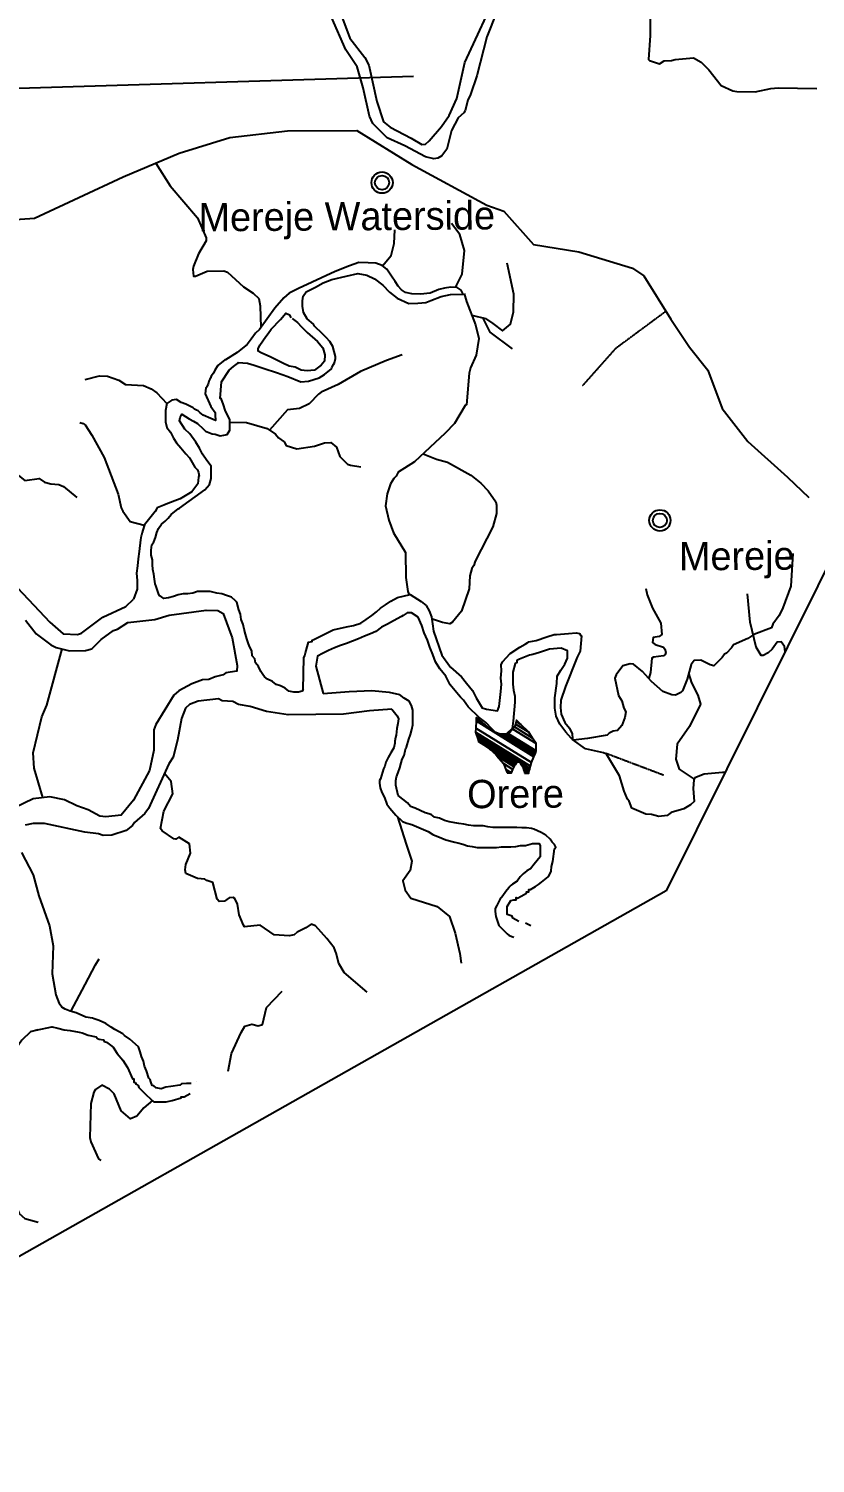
# Model space of a CAD drawing. Header units: metres. Extents: x 321186 to 621985, y 106829 to 204599.
# Drawn here: x 359511 to 365064, y 177689 to 187813 of the extents above; entities that cross this region are included whole.
import ezdxf
from ezdxf.enums import TextEntityAlignment as Align

# ---------------------------------------------------------------- set-up
doc = ezdxf.new("R2010")
doc.units = ezdxf.units.M
doc.header["$MEASUREMENT"] = 0
doc.linetypes.add('HIDDEN', pattern=[0.375, 0.25, -0.125])
for name, color, linetype in [('11', 7, 'CONTINUOUS'), ('15', 7, 'CONTINUOUS'), ('17', 7, 'CONTINUOUS'), ('18', 7, 'CONTINUOUS'), ('RIG-LOC', 7, 'CONTINUOUS')]:
    doc.layers.add(name, color=color, linetype=linetype)
doc.styles.get("Standard").update_dxf_attribs({"font": 'txt', "height": 0.2})

# ---------------------------------------------------------------- blocks, each defined once
blk = doc.blocks.new('TOWN')
at = {"layer": '11', "color": 7, "linetype": 'Continuous'}
for radius in [75, 50]:
    blk.add_circle((0, 0), radius, dxfattribs=at)

msp = doc.modelspace()

# ---------------------------------------------------------------- linework, layer by layer
at = {"layer": '15', "color": 1, "linetype": 'HIDDEN'}
msp.add_line((363586, 182701), (363993, 182547), dxfattribs=at)
msp.add_line((363586, 182701), (363993, 182547), dxfattribs=at)
at = {"layer": '15', "color": 1, "linetype": 'Continuous'}
msp.add_lwpolyline([(359384, 186465), (359553, 186475), (360178, 186769), (360574, 186934), (360932, 187045), (361339, 187093), (361827, 187096), (362216, 186855), (362745, 186569), (362865, 186525), (363075, 186291), (363394, 186239), (363773, 186124), (363853, 186070), (364044, 185764), (364175, 185566), (364305, 185404), (364406, 185134), (364587, 184900), (364867, 184649), (365018, 184505)], dxfattribs=at)
msp.add_lwpolyline([(359384, 186465), (359553, 186475), (360178, 186769), (360574, 186934), (360932, 187045), (361339, 187093), (361827, 187096), (362216, 186855), (362745, 186569), (362865, 186525), (363075, 186291), (363394, 186239), (363773, 186124), (363853, 186070), (364044, 185764), (364175, 185566), (364305, 185404), (364406, 185134), (364587, 184900), (364867, 184649), (365018, 184505)], dxfattribs=at)
at = {"layer": '15', "color": 1, "linetype": 'HIDDEN'}
msp.add_lwpolyline([(364010, 185819), (363653, 185555), (363422, 185295)], dxfattribs=at)
msp.add_lwpolyline([(364010, 185819), (363653, 185555), (363422, 185295)], dxfattribs=at)
at = {"layer": '17', "color": 151, "linetype": 'Continuous'}
for points in [[(359358, 183948), (359661, 183626), (359754, 183543), (359857, 183537), (359884, 183548), (360035, 183660), (360196, 183735), (360252, 183787)], [(359358, 183948), (359661, 183626), (359754, 183543), (359857, 183537), (359884, 183548), (360035, 183660), (360196, 183735), (360252, 183787)], [(361448, 183150), (361442, 183139), (361416, 183130), (361382, 183130), (361348, 183138), (361322, 183159), (361288, 183176), (361258, 183185), (361232, 183206), (361198, 183222), (361177, 183239), (361164, 183256), (361151, 183278), (361133, 183312), (361112, 183337), (361107, 183367), (361090, 183388), (361086, 183422), (361073, 183448), (361064, 183473), (361051, 183507), (361042, 183541), (361033, 183575), (361025, 183609), (361012, 183643), (361007, 183682), (360994, 183711), (360981, 183767), (360972, 183775), (360942, 183801), (360908, 183813), (360874, 183826), (360840, 183830), (360793, 183842), (360703, 183842), (360669, 183829), (360635, 183824), (360601, 183824), (360567, 183819), (360533, 183806), (360499, 183798), (360465, 183793), (360452, 183802), (360435, 183810), (360428, 183827)], [(361448, 183150), (361442, 183139), (361416, 183130), (361382, 183130), (361348, 183138), (361322, 183159), (361288, 183176), (361258, 183185), (361232, 183206), (361198, 183222), (361177, 183239), (361164, 183256), (361151, 183278), (361133, 183312), (361112, 183337), (361107, 183367), (361090, 183388), (361086, 183422), (361073, 183448), (361064, 183473), (361051, 183507), (361042, 183541), (361033, 183575), (361025, 183609), (361012, 183643), (361007, 183682), (360994, 183711), (360981, 183767), (360972, 183775), (360942, 183801), (360908, 183813), (360874, 183826), (360840, 183830), (360793, 183842), (360703, 183842), (360669, 183829), (360635, 183824), (360601, 183824), (360567, 183819), (360533, 183806), (360499, 183798), (360465, 183793), (360452, 183802), (360435, 183810), (360428, 183827)], [(359488, 183639), (359564, 183543), (359668, 183464), (359706, 183446), (359799, 183423), (359913, 183425), (359957, 183438), (360023, 183502), (360111, 183566), (360138, 183575), (360212, 183622), (360402, 183645), (360504, 183674), (360764, 183710), (360847, 183708), (360884, 183686), (360948, 183515), (360983, 183319), (360981, 183279), (360904, 183268), (360885, 183253), (360828, 183240), (360784, 183221), (360738, 183217), (360664, 183191), (360664, 183191), (360572, 183141), (360536, 183111), (360410, 182904), (360394, 182866), (360395, 182722), (360365, 182578), (360252, 182368), (360163, 182262), (360055, 182252), (360014, 182255), (359932, 182300), (359852, 182328), (359763, 182371), (359661, 182392), (359542, 182379), (359411, 182316)], [(359488, 183639), (359564, 183543), (359668, 183464), (359706, 183446), (359799, 183423), (359913, 183425), (359957, 183438), (360023, 183502), (360111, 183566), (360138, 183575), (360212, 183622), (360402, 183645), (360504, 183674), (360764, 183710), (360847, 183708), (360884, 183686), (360948, 183515), (360983, 183319), (360981, 183279), (360904, 183268), (360885, 183253), (360828, 183240), (360784, 183221), (360738, 183217), (360664, 183191), (360664, 183191), (360572, 183141), (360536, 183111), (360410, 182904), (360394, 182866), (360395, 182722), (360365, 182578), (360252, 182368), (360163, 182262), (360055, 182252), (360014, 182255), (359932, 182300), (359852, 182328), (359763, 182371), (359661, 182392), (359542, 182379), (359411, 182316)], [(362076, 183012), (361917, 183000), (361733, 182975), (361342, 182970), (361191, 182994), (361075, 183029), (360993, 183045), (360953, 183066), (360877, 183071), (360852, 183085), (360708, 183067), (360647, 183044), (360619, 183018), (360591, 182946), (360563, 182793), (360531, 182673), (360500, 182625), (360356, 182309), (360332, 182276), (360258, 182211), (360244, 182190), (360199, 182154), (360098, 182121), (360038, 182119), (360005, 182132), (359908, 182142), (359623, 182204), (359542, 182204), (359487, 182193)], [(362076, 183012), (361917, 183000), (361733, 182975), (361342, 182970), (361191, 182994), (361075, 183029), (360993, 183045), (360953, 183066), (360877, 183071), (360852, 183085), (360708, 183067), (360647, 183044), (360619, 183018), (360591, 182946), (360563, 182793), (360531, 182673), (360500, 182625), (360356, 182309), (360332, 182276), (360258, 182211), (360244, 182190), (360199, 182154), (360098, 182121), (360038, 182119), (360005, 182132), (359908, 182142), (359623, 182204), (359542, 182204), (359487, 182193)], [(361591, 183121), (361773, 183135), (361933, 183143), (362057, 183130), (362130, 183114)], [(361591, 183121), (361773, 183135), (361933, 183143), (362057, 183130), (362130, 183114)], [(359461, 182000), (359544, 181842), (359583, 181693), (359659, 181481), (359684, 181340), (359678, 181144), (359704, 180995), (359726, 180933)], [(359461, 182000), (359544, 181842), (359583, 181693), (359659, 181481), (359684, 181340), (359678, 181144), (359704, 180995), (359726, 180933)], [(359578, 180749), (359523, 180734), (359464, 180675), (359272, 180404), (358819, 179879), (358449, 179348), (358151, 178975), (357904, 178729), (357410, 178513), (357098, 178498), (356992, 178526), (356977, 178552), (356842, 178642), (356755, 178754), (356710, 178844), (356698, 178945), (356673, 178967), (356566, 178810), (356318, 178647), (356103, 178443), (356083, 178389)], [(359578, 180749), (359523, 180734), (359464, 180675), (359272, 180404), (358819, 179879), (358449, 179348), (358151, 178975), (357904, 178729), (357410, 178513), (357098, 178498), (356992, 178526), (356977, 178552), (356842, 178642), (356755, 178754), (356710, 178844), (356698, 178945), (356673, 178967), (356566, 178810), (356318, 178647), (356103, 178443), (356083, 178389)]]:
    msp.add_lwpolyline(points, dxfattribs=at)
at = {"layer": '18', "color": 143, "linetype": 'Continuous'}
for points in [[(361572, 188302), (361779, 187747), (361884, 187609), (361913, 187556), (361968, 187300), (362016, 187155), (362063, 187118), (362212, 187041), (362287, 186995), (362313, 186998), (362339, 187021), (362425, 187123), (362479, 187200), (362534, 187321), (362590, 187575), (362832, 188099)], [(361572, 188302), (361779, 187747), (361884, 187609), (361913, 187556), (361968, 187300), (362016, 187155), (362063, 187118), (362212, 187041), (362287, 186995), (362313, 186998), (362339, 187021), (362425, 187123), (362479, 187200), (362534, 187321), (362590, 187575), (362832, 188099)], [(362813, 187928), (362746, 187756), (362676, 187481), (362630, 187348), (362611, 187308), (362593, 187235), (362583, 187220), (362544, 187184), (362495, 187095), (362463, 186964), (362428, 186916), (362400, 186899), (362372, 186896), (362312, 186909), (362167, 186986), (362041, 187044), (361941, 187145), (361918, 187195), (361873, 187397), (361829, 187545), (361750, 187663), (361649, 187895)], [(362813, 187928), (362746, 187756), (362676, 187481), (362630, 187348), (362611, 187308), (362593, 187235), (362583, 187220), (362544, 187184), (362495, 187095), (362463, 186964), (362428, 186916), (362400, 186899), (362372, 186896), (362312, 186909), (362167, 186986), (362041, 187044), (361941, 187145), (361918, 187195), (361873, 187397), (361829, 187545), (361750, 187663), (361649, 187895)], [(363898, 187893), (363899, 187765), (363886, 187596), (363894, 187588), (363964, 187566), (363997, 187586), (364050, 187588), (364075, 187597), (364204, 187607), (364259, 187576), (364312, 187524), (364399, 187412), (364483, 187375), (364511, 187369), (364640, 187368), (364750, 187392), (364803, 187396), (365075, 187391)], [(363898, 187893), (363899, 187765), (363886, 187596), (363894, 187588), (363964, 187566), (363997, 187586), (364050, 187588), (364075, 187597), (364204, 187607), (364259, 187576), (364312, 187524), (364399, 187412), (364483, 187375), (364511, 187369), (364640, 187368), (364750, 187392), (364803, 187396), (365075, 187391)], [(360409, 186865), (360511, 186705), (360702, 186478), (360765, 186338), (360764, 186317), (360709, 186224), (360674, 186138), (360671, 186114), (360675, 186067), (360688, 186066), (360772, 186101), (360890, 186105), (360914, 186096), (361027, 185992), (361096, 185948), (361137, 185909), (361146, 185858), (361149, 185704)], [(360409, 186865), (360511, 186705), (360702, 186478), (360765, 186338), (360764, 186317), (360709, 186224), (360674, 186138), (360671, 186114), (360675, 186067), (360688, 186066), (360772, 186101), (360890, 186105), (360914, 186096), (361027, 185992), (361096, 185948), (361137, 185909), (361146, 185858), (361149, 185704)], [(362009, 186140), (362069, 186213), (362091, 186297), (362096, 186393)], [(362009, 186140), (362069, 186213), (362091, 186297), (362096, 186393)], [(362525, 185988), (362572, 186080), (362588, 186247), (362556, 186361), (362497, 186439)], [(362525, 185988), (362572, 186080), (362588, 186247), (362556, 186361), (362497, 186439)], [(360428, 183827), (360412, 183876), (360404, 183895), (360400, 183929), (360395, 183963), (360387, 183997), (360386, 184031), (360386, 184065), (360377, 184099), (360377, 184134), (360381, 184172), (360394, 184193), (360406, 184223), (360415, 184258), (360427, 184287), (360448, 184317), (360474, 184339), (360495, 184360), (360516, 184386), (360567, 184425), (360576, 184430), (360755, 184560), (360788, 184597), (360800, 184640), (360800, 184725), (360769, 184767), (360739, 184810), (360718, 184852), (360692, 184895), (360649, 184954), (360614, 184988), (360576, 185047), (360580, 185069), (360592, 185094), (360644, 185061), (360674, 185044), (360704, 185027), (360742, 184989), (360759, 184972), (360807, 184955), (360828, 184951), (360862, 184939), (360888, 184944), (360913, 184950), (360931, 184980), (360931, 185053), (360899, 185122), (360886, 185160), (360869, 185203), (360864, 185203), (360872, 185322), (360927, 185404), (360957, 185430), (360986, 185451), (360991, 185458), (361056, 185452), (361104, 185439), (361173, 185416), (361261, 185387), (361341, 185358), (361432, 185322), (361486, 185326), (361563, 185350), (361599, 185373), (361648, 185413), (361652, 185422), (361664, 185443), (361669, 185456), (361677, 185486), (361677, 185499), (361659, 185571), (361638, 185605), (361612, 185635), (361586, 185660), (361530, 185715), (361522, 185728), (361478, 185765), (361452, 185811), (361445, 185854), (361444, 185893), (361448, 185926), (361469, 185956), (361469, 185956), (361535, 185990), (361589, 186020), (361651, 186044), (361752, 186067), (361836, 186085), (361898, 186075), (361952, 186049), (362011, 186003), (362058, 185954), (362113, 185911), (362194, 185875), (362259, 185876), (362314, 185880), (362350, 185896), (362422, 185923), (362488, 185937), (362579, 185941), (362579, 185941), (362564, 185967), (362535, 185987), (362491, 185990), (362447, 185983), (362407, 185973), (362346, 185946), (362277, 185939), (362215, 185942), (362171, 185951), (362142, 185971), (362120, 185997), (362098, 186030), (362072, 186066), (362039, 186116), (362006, 186142), (361963, 186158), (361908, 186161), (361842, 186164), (361775, 186140), (361674, 186100), (361415, 185979), (361388, 185966), (361350, 185948), (361312, 185914), (361248, 185841), (361141, 185691), (361113, 185665), (361083, 185622), (361054, 185584), (361020, 185558), (360982, 185528), (360901, 185476), (360897, 185476), (360846, 185437), (360825, 185403), (360816, 185382), (360799, 185360), (360795, 185347), (360791, 185339), (360783, 185326), (360779, 185305), (360766, 185283), (360762, 185279), (360758, 185236), (360797, 185147), (360827, 185105), (360827, 185088), (360831, 185049), (360797, 185062), (360742, 185087), (360720, 185104), (360707, 185117), (360695, 185121), (360682, 185129), (360673, 185138), (360620, 185163), (360588, 185176), (360555, 185196), (360522, 185192), (360486, 185169), (360477, 185119), (360477, 185106), (360477, 185072), (360478, 185038), (360486, 185000), (360512, 184966), (360534, 184924), (360555, 184890), (360585, 184856), (360585, 184856), (360620, 184813), (360646, 184784), (360684, 184720), (360702, 184699), (360710, 184682), (360715, 184656), (360709, 184648), (360706, 184602), (360663, 184546), (360581, 184495), (360562, 184489), (360494, 184463), (360465, 184450), (360418, 184432), (360405, 184407), (360328, 184313), (360317, 184274), (360312, 184257), (360308, 184240), (360306, 184235), (360300, 184206), (360292, 184124), (360284, 184073), (360280, 184022), (360272, 183971), (360276, 183920), (360277, 183869), (360276, 183859), (360252, 183787)], [(360428, 183827), (360412, 183876), (360404, 183895), (360400, 183929), (360395, 183963), (360387, 183997), (360386, 184031), (360386, 184065), (360377, 184099), (360377, 184134), (360381, 184172), (360394, 184193), (360406, 184223), (360415, 184258), (360427, 184287), (360448, 184317), (360474, 184339), (360495, 184360), (360516, 184386), (360567, 184425), (360576, 184430), (360755, 184560), (360788, 184597), (360800, 184640), (360800, 184725), (360769, 184767), (360739, 184810), (360718, 184852), (360692, 184895), (360649, 184954), (360614, 184988), (360576, 185047), (360580, 185069), (360592, 185094), (360644, 185061), (360674, 185044), (360704, 185027), (360742, 184989), (360759, 184972), (360807, 184955), (360828, 184951), (360862, 184939), (360888, 184944), (360913, 184950), (360931, 184980), (360931, 185053), (360899, 185122), (360886, 185160), (360869, 185203), (360864, 185203), (360872, 185322), (360927, 185404), (360957, 185430), (360986, 185451), (360991, 185458), (361056, 185452), (361104, 185439), (361173, 185416), (361261, 185387), (361341, 185358), (361432, 185322), (361486, 185326), (361563, 185350), (361599, 185373), (361648, 185413), (361652, 185422), (361664, 185443), (361669, 185456), (361677, 185486), (361677, 185499), (361659, 185571), (361638, 185605), (361612, 185635), (361586, 185660), (361530, 185715), (361522, 185728), (361478, 185765), (361452, 185811), (361445, 185854), (361444, 185893), (361448, 185926), (361469, 185956), (361469, 185956), (361535, 185990), (361589, 186020), (361651, 186044), (361752, 186067), (361836, 186085), (361898, 186075), (361952, 186049), (362011, 186003), (362058, 185954), (362113, 185911), (362194, 185875), (362259, 185876), (362314, 185880), (362350, 185896), (362422, 185923), (362488, 185937), (362579, 185941), (362579, 185941), (362564, 185967), (362535, 185987), (362491, 185990), (362447, 185983), (362407, 185973), (362346, 185946), (362277, 185939), (362215, 185942), (362171, 185951), (362142, 185971), (362120, 185997), (362098, 186030), (362072, 186066), (362039, 186116), (362006, 186142), (361963, 186158), (361908, 186161), (361842, 186164), (361775, 186140), (361674, 186100), (361415, 185979), (361388, 185966), (361350, 185948), (361312, 185914), (361248, 185841), (361141, 185691), (361113, 185665), (361083, 185622), (361054, 185584), (361020, 185558), (360982, 185528), (360901, 185476), (360897, 185476), (360846, 185437), (360825, 185403), (360816, 185382), (360799, 185360), (360795, 185347), (360791, 185339), (360783, 185326), (360779, 185305), (360766, 185283), (360762, 185279), (360758, 185236), (360797, 185147), (360827, 185105), (360827, 185088), (360831, 185049), (360797, 185062), (360742, 185087), (360720, 185104), (360707, 185117), (360695, 185121), (360682, 185129), (360673, 185138), (360620, 185163), (360588, 185176), (360555, 185196), (360522, 185192), (360486, 185169), (360477, 185119), (360477, 185106), (360477, 185072), (360478, 185038), (360486, 185000), (360512, 184966), (360534, 184924), (360555, 184890), (360585, 184856), (360585, 184856), (360620, 184813), (360646, 184784), (360684, 184720), (360702, 184699), (360710, 184682), (360715, 184656), (360709, 184648), (360706, 184602), (360663, 184546), (360581, 184495), (360562, 184489), (360494, 184463), (360465, 184450), (360418, 184432), (360405, 184407), (360328, 184313), (360317, 184274), (360312, 184257), (360308, 184240), (360306, 184235), (360300, 184206), (360292, 184124), (360284, 184073), (360280, 184022), (360272, 183971), (360276, 183920), (360277, 183869), (360276, 183859), (360252, 183787)], [(362639, 185791), (362736, 185769), (362789, 185732), (362856, 185681), (362912, 185727), (362934, 185814), (362936, 185940), (362889, 186158)], [(362639, 185791), (362736, 185769), (362789, 185732), (362856, 185681), (362912, 185727), (362934, 185814), (362936, 185940), (362889, 186158)], [(362586, 185944), (362601, 185887), (362666, 185724), (362690, 185626), (362671, 185510), (362631, 185420), (362620, 185382), (362603, 185160), (362593, 185153), (362517, 185027), (362452, 184958), (362236, 184757), (362119, 184684), (362106, 184656), (362088, 184639), (362066, 184601), (362043, 184530), (362031, 184447), (362053, 184345), (362087, 184256), (362171, 184117), (362174, 183941), (362188, 183842), (362197, 183819)], [(362586, 185944), (362601, 185887), (362666, 185724), (362690, 185626), (362671, 185510), (362631, 185420), (362620, 185382), (362603, 185160), (362593, 185153), (362517, 185027), (362452, 184958), (362236, 184757), (362119, 184684), (362106, 184656), (362088, 184639), (362066, 184601), (362043, 184530), (362031, 184447), (362053, 184345), (362087, 184256), (362171, 184117), (362174, 183941), (362188, 183842), (362197, 183819)], [(361371, 185769), (361408, 185739), (361437, 185710), (361477, 185670), (361550, 185605), (361587, 185562), (361602, 185512), (361599, 185466), (361577, 185439), (361530, 185403), (361477, 185399), (361434, 185403), (361392, 185424), (361349, 185432), (361306, 185453), (361263, 185474), (361221, 185495), (361152, 185525), (361131, 185537), (361131, 185554), (361143, 185580), (361164, 185610), (361186, 185640), (361202, 185662), (361224, 185692), (361290, 185761), (361326, 185805), (361352, 185795), (361363, 185772)], [(361371, 185769), (361408, 185739), (361437, 185710), (361477, 185670), (361550, 185605), (361587, 185562), (361602, 185512), (361599, 185466), (361577, 185439), (361530, 185403), (361477, 185399), (361434, 185403), (361392, 185424), (361349, 185432), (361306, 185453), (361263, 185474), (361221, 185495), (361152, 185525), (361131, 185537), (361131, 185554), (361143, 185580), (361164, 185610), (361186, 185640), (361202, 185662), (361224, 185692), (361290, 185761), (361326, 185805), (361352, 185795), (361363, 185772)], [(362716, 185774), (362767, 185671), (362924, 185553)], [(362716, 185774), (362767, 185671), (362924, 185553)], [(362148, 185511), (362037, 185472), (361854, 185394), (361697, 185302), (361575, 185248), (361557, 185235), (361492, 185167), (361422, 185133), (361338, 185124), (361212, 184979)], [(362148, 185511), (362037, 185472), (361854, 185394), (361697, 185302), (361575, 185248), (361557, 185235), (361492, 185167), (361422, 185133), (361338, 185124), (361212, 184979)], [(359273, 185337), (359227, 185323), (359105, 185249), (359009, 185154), (359008, 185117), (359031, 184970), (359025, 184904), (359029, 184846), (359037, 184824), (359056, 184802), (359066, 184776), (359090, 184765), (359189, 184768), (359285, 184752), (359417, 184678), (359484, 184625), (359585, 184639), (359623, 184614), (359668, 184602), (359725, 184597), (359756, 184583), (359852, 184504)], [(359273, 185337), (359227, 185323), (359105, 185249), (359009, 185154), (359008, 185117), (359031, 184970), (359025, 184904), (359029, 184846), (359037, 184824), (359056, 184802), (359066, 184776), (359090, 184765), (359189, 184768), (359285, 184752), (359417, 184678), (359484, 184625), (359585, 184639), (359623, 184614), (359668, 184602), (359725, 184597), (359756, 184583), (359852, 184504)], [(359910, 185337), (360012, 185364), (360067, 185361), (360148, 185332), (360195, 185302), (360322, 185295), (360377, 185271), (360416, 185244), (360486, 185169)], [(359910, 185337), (360012, 185364), (360067, 185361), (360148, 185332), (360195, 185302), (360322, 185295), (360377, 185271), (360416, 185244), (360486, 185169)], [(359872, 185034), (359896, 185028), (359909, 185018), (359957, 184944), (360044, 184787), (360143, 184528), (360165, 184431), (360176, 184408), (360227, 184335), (360327, 184310)], [(359872, 185034), (359896, 185028), (359909, 185018), (359957, 184944), (360044, 184787), (360143, 184528), (360165, 184431), (360176, 184408), (360227, 184335), (360327, 184310)], [(360931, 185036), (361048, 185033), (361195, 184991), (361254, 184951), (361275, 184927), (361314, 184898), (361330, 184872), (361404, 184848), (361530, 184868), (361600, 184890), (361644, 184893), (361685, 184861), (361707, 184794), (361761, 184741), (361784, 184732), (361857, 184722)], [(360931, 185036), (361048, 185033), (361195, 184991), (361254, 184951), (361275, 184927), (361314, 184898), (361330, 184872), (361404, 184848), (361530, 184868), (361600, 184890), (361644, 184893), (361685, 184861), (361707, 184794), (361761, 184741), (361784, 184732), (361857, 184722)], [(362297, 184814), (362391, 184775), (362468, 184754), (362632, 184662), (362702, 184606), (362755, 184551), (362808, 184475), (362814, 184451), (362813, 184393), (362788, 184299), (362663, 184055), (362654, 184025), (362640, 184005), (362626, 183952), (362620, 183861), (362567, 183702), (362502, 183624), (362485, 183613), (362433, 183623), (362356, 183649)], [(362297, 184814), (362391, 184775), (362468, 184754), (362632, 184662), (362702, 184606), (362755, 184551), (362808, 184475), (362814, 184451), (362813, 184393), (362788, 184299), (362663, 184055), (362654, 184025), (362640, 184005), (362626, 183952), (362620, 183861), (362567, 183702), (362502, 183624), (362485, 183613), (362433, 183623), (362356, 183649)], [(364906, 184109), (364892, 183879), (364836, 183727), (364808, 183671), (364764, 183610), (364755, 183585), (364631, 183538), (364588, 183510), (364487, 183464), (364473, 183445), (364438, 183407), (364423, 183400), (364407, 183376), (364347, 183317), (364323, 183323), (364257, 183358), (364209, 183355), (364187, 183326), (364159, 183224), (364127, 183141), (364115, 183128), (364078, 183111), (364052, 183112), (363989, 183137), (363909, 183207), (363844, 183278), (363780, 183328), (363758, 183331), (363705, 183317), (363659, 183254), (363650, 183229), (363674, 183107), (363699, 183070), (363712, 183018), (363726, 182992), (363720, 182953), (363699, 182897), (363668, 182861), (363638, 182855), (363610, 182841), (363596, 182827), (363457, 182803), (363356, 182793)], [(364906, 184109), (364892, 183879), (364836, 183727), (364808, 183671), (364764, 183610), (364755, 183585), (364631, 183538), (364588, 183510), (364487, 183464), (364473, 183445), (364438, 183407), (364423, 183400), (364407, 183376), (364347, 183317), (364323, 183323), (364257, 183358), (364209, 183355), (364187, 183326), (364159, 183224), (364127, 183141), (364115, 183128), (364078, 183111), (364052, 183112), (363989, 183137), (363909, 183207), (363844, 183278), (363780, 183328), (363758, 183331), (363705, 183317), (363659, 183254), (363650, 183229), (363674, 183107), (363699, 183070), (363712, 183018), (363726, 182992), (363720, 182953), (363699, 182897), (363668, 182861), (363638, 182855), (363610, 182841), (363596, 182827), (363457, 182803), (363356, 182793)], [(363867, 183863), (363877, 183817), (363915, 183725), (363974, 183617), (363981, 183537), (363962, 183524), (363919, 183516), (363914, 183482), (363934, 183468), (363992, 183449), (364003, 183435), (364009, 183411), (364005, 183397), (363993, 183387), (363923, 183377), (363911, 183370), (363900, 183271), (363889, 183229)], [(363867, 183863), (363877, 183817), (363915, 183725), (363974, 183617), (363981, 183537), (363962, 183524), (363919, 183516), (363914, 183482), (363934, 183468), (363992, 183449), (364003, 183435), (364009, 183411), (364005, 183397), (363993, 183387), (363923, 183377), (363911, 183370), (363900, 183271), (363889, 183229)], [(361448, 183150), (361453, 183373), (361461, 183391), (361465, 183408), (361482, 183468), (361486, 183485), (361512, 183489), (361512, 183498), (361524, 183502), (361571, 183526), (361660, 183571), (361754, 183593), (361805, 183602), (361856, 183619), (361894, 183645), (361933, 183671), (361966, 183697), (361996, 183723), (362030, 183748), (362068, 183774), (362115, 183800), (362204, 183821), (362281, 183772), (362317, 183742), (362339, 183706), (362354, 183663), (362362, 183613), (362369, 183561), (362427, 183392), (362481, 183317), (362489, 183308), (362567, 183240), (362601, 183194), (362644, 183143), (362670, 183092), (362713, 183020), (362743, 183011), (362820, 182999), (362832, 183029), (362844, 183136), (362848, 183187), (362844, 183230), (362848, 183281), (362847, 183323), (362856, 183345), (362911, 183405), (362979, 183448), (363017, 183470), (363034, 183482), (363042, 183487), (363094, 183496), (363170, 183522), (363221, 183539), (363238, 183539), (363323, 183544), (363375, 183549), (363400, 183545), (363409, 183528), (363413, 183528), (363405, 183421), (363384, 183378), (363378, 183366), (363301, 183170), (363269, 183074), (363266, 183024), (363270, 182975), (363296, 182916), (363329, 182876), (363347, 182837), (363351, 182804), (363351, 182797), (363340, 182807), (363304, 182849), (363260, 182905), (363234, 182961), (363226, 183018), (363226, 183090), (363239, 183193), (363243, 183243), (363268, 183286), (363297, 183329), (363315, 183372), (363314, 183422), (363270, 183441), (363187, 183434), (363118, 183410), (363071, 183397), (363047, 183393), (362975, 183363), (362958, 183354), (362958, 183337), (362945, 183333), (362929, 183273), (362929, 183230), (362929, 183188), (362929, 183188), (362934, 183145), (362943, 183102), (362943, 183060), (362931, 182927), (362924, 182874), (362885, 182838), (362845, 182834), (362815, 182837), (362783, 182870), (362739, 182916), (362691, 182952), (362614, 183028), (362581, 183074), (362559, 183095), (362546, 183112), (362486, 183184), (362456, 183244), (362413, 183295), (362382, 183346), (362365, 183397), (362343, 183448), (362326, 183499), (362304, 183550), (362287, 183601), (362261, 183660), (362214, 183690), (362184, 183690), (362154, 183673), (362142, 183664), (362086, 183634), (362044, 183612), (362001, 183590), (361963, 183560), (361925, 183543), (361882, 183526), (361840, 183508), (361797, 183491), (361755, 183474), (361712, 183461), (361670, 183443), (361627, 183426), (361585, 183404), (361550, 183384), (361539, 183315), (361591, 183121)], [(361448, 183150), (361453, 183373), (361461, 183391), (361465, 183408), (361482, 183468), (361486, 183485), (361512, 183489), (361512, 183498), (361524, 183502), (361571, 183526), (361660, 183571), (361754, 183593), (361805, 183602), (361856, 183619), (361894, 183645), (361933, 183671), (361966, 183697), (361996, 183723), (362030, 183748), (362068, 183774), (362115, 183800), (362204, 183821), (362281, 183772), (362317, 183742), (362339, 183706), (362354, 183663), (362362, 183613), (362369, 183561), (362427, 183392), (362481, 183317), (362489, 183308), (362567, 183240), (362601, 183194), (362644, 183143), (362670, 183092), (362713, 183020), (362743, 183011), (362820, 182999), (362832, 183029), (362844, 183136), (362848, 183187), (362844, 183230), (362848, 183281), (362847, 183323), (362856, 183345), (362911, 183405), (362979, 183448), (363017, 183470), (363034, 183482), (363042, 183487), (363094, 183496), (363170, 183522), (363221, 183539), (363238, 183539), (363323, 183544), (363375, 183549), (363400, 183545), (363409, 183528), (363413, 183528), (363405, 183421), (363384, 183378), (363378, 183366), (363301, 183170), (363269, 183074), (363266, 183024), (363270, 182975), (363296, 182916), (363329, 182876), (363347, 182837), (363351, 182804), (363351, 182797), (363340, 182807), (363304, 182849), (363260, 182905), (363234, 182961), (363226, 183018), (363226, 183090), (363239, 183193), (363243, 183243), (363268, 183286), (363297, 183329), (363315, 183372), (363314, 183422), (363270, 183441), (363187, 183434), (363118, 183410), (363071, 183397), (363047, 183393), (362975, 183363), (362958, 183354), (362958, 183337), (362945, 183333), (362929, 183273), (362929, 183230), (362929, 183188), (362929, 183188), (362934, 183145), (362943, 183102), (362943, 183060), (362931, 182927), (362924, 182874), (362885, 182838), (362845, 182834), (362815, 182837), (362783, 182870), (362739, 182916), (362691, 182952), (362614, 183028), (362581, 183074), (362559, 183095), (362546, 183112), (362486, 183184), (362456, 183244), (362413, 183295), (362382, 183346), (362365, 183397), (362343, 183448), (362326, 183499), (362304, 183550), (362287, 183601), (362261, 183660), (362214, 183690), (362184, 183690), (362154, 183673), (362142, 183664), (362086, 183634), (362044, 183612), (362001, 183590), (361963, 183560), (361925, 183543), (361882, 183526), (361840, 183508), (361797, 183491), (361755, 183474), (361712, 183461), (361670, 183443), (361627, 183426), (361585, 183404), (361550, 183384), (361539, 183315), (361591, 183121)], [(364852, 183419), (364847, 183454), (364823, 183486), (364796, 183484), (364759, 183434), (364731, 183408), (364696, 183389), (364683, 183390), (364646, 183449), (364605, 183625), (364586, 183826)], [(364852, 183419), (364847, 183454), (364823, 183486), (364796, 183484), (364759, 183434), (364731, 183408), (364696, 183389), (364683, 183390), (364646, 183449), (364605, 183625), (364586, 183826)], [(359612, 182387), (359551, 182594), (359544, 182702), (359603, 182957), (359640, 183040), (359748, 183436)], [(359612, 182387), (359551, 182594), (359544, 182702), (359603, 182957), (359640, 183040), (359748, 183436)], [(364170, 183266), (364190, 183196), (364236, 183109), (364253, 183046), (364177, 182888), (364089, 182763), (364079, 182658), (364104, 182588), (364210, 182518)], [(364170, 183266), (364190, 183196), (364236, 183109), (364253, 183046), (364177, 182888), (364089, 182763), (364079, 182658), (364104, 182588), (364210, 182518)], [(362971, 181512), (362928, 181537), (362924, 181550), (362889, 181563), (362889, 181614), (362889, 181618), (362914, 181661), (362936, 181665), (362953, 181665), (362953, 181682), (362961, 181678), (362987, 181691), (363025, 181713), (363025, 181721), (363042, 181721), (363042, 181739), (363054, 181739), (363088, 181760), (363110, 181773), (363110, 181773), (363131, 181790), (363178, 181829), (363182, 181833), (363199, 181868), (363203, 181902), (363211, 181936), (363223, 182025), (363232, 182038), (363223, 182055), (363206, 182072), (363193, 182093), (363163, 182123), (363128, 182140), (363077, 182165), (363060, 182169), (363026, 182173), (362992, 182173), (362958, 182177), (362924, 182177), (362889, 182177), (362855, 182176), (362821, 182176), (362787, 182176), (362753, 182180), (362719, 182188), (362685, 182188), (362651, 182188), (362616, 182192), (362582, 182200), (362548, 182204), (362480, 182216), (362446, 182225), (362411, 182242), (362377, 182250), (362352, 182267), (362309, 182279), (362275, 182296), (362240, 182313), (362206, 182325), (362185, 182351), (362120, 182402), (362103, 182474), (362103, 182508), (362107, 182534), (362119, 182564), (362132, 182598), (362140, 182632), (362148, 182658), (362161, 182683), (362169, 182718), (362173, 182735), (362178, 182743), (362194, 182799), (362207, 182833), (362215, 182867), (362224, 182901), (362223, 182935), (362223, 182969), (362223, 183004), (362214, 183038), (362197, 183067), (362163, 183088), (362128, 183115)], [(362971, 181512), (362928, 181537), (362924, 181550), (362889, 181563), (362889, 181614), (362889, 181618), (362914, 181661), (362936, 181665), (362953, 181665), (362953, 181682), (362961, 181678), (362987, 181691), (363025, 181713), (363025, 181721), (363042, 181721), (363042, 181739), (363054, 181739), (363088, 181760), (363110, 181773), (363110, 181773), (363131, 181790), (363178, 181829), (363182, 181833), (363199, 181868), (363203, 181902), (363211, 181936), (363223, 182025), (363232, 182038), (363223, 182055), (363206, 182072), (363193, 182093), (363163, 182123), (363128, 182140), (363077, 182165), (363060, 182169), (363026, 182173), (362992, 182173), (362958, 182177), (362924, 182177), (362889, 182177), (362855, 182176), (362821, 182176), (362787, 182176), (362753, 182180), (362719, 182188), (362685, 182188), (362651, 182188), (362616, 182192), (362582, 182200), (362548, 182204), (362480, 182216), (362446, 182225), (362411, 182242), (362377, 182250), (362352, 182267), (362309, 182279), (362275, 182296), (362240, 182313), (362206, 182325), (362185, 182351), (362120, 182402), (362103, 182474), (362103, 182508), (362107, 182534), (362119, 182564), (362132, 182598), (362140, 182632), (362148, 182658), (362161, 182683), (362169, 182718), (362173, 182735), (362178, 182743), (362194, 182799), (362207, 182833), (362215, 182867), (362224, 182901), (362223, 182935), (362223, 182969), (362223, 183004), (362214, 183038), (362197, 183067), (362163, 183088), (362128, 183115)], [(362075, 183011), (362113, 182965), (362121, 182943), (362117, 182909), (362109, 182875), (362105, 182828), (362100, 182811), (362096, 182785), (362096, 182772), (362088, 182738), (362067, 182704), (362050, 182670), (362033, 182636), (362025, 182610), (362017, 182589), (361996, 182520), (361987, 182507), (361988, 182490), (361992, 182456), (362005, 182422), (362022, 182388), (362040, 182341), (362061, 182312), (362103, 182263), (362151, 182218), (362181, 182206), (362216, 182198), (362331, 182147), (362365, 182126), (362429, 182101), (362455, 182088), (362519, 182072), (362541, 182068), (362575, 182059), (362609, 182047), (362643, 182043), (362677, 182034), (362711, 182035), (362745, 182035), (362780, 182035), (362814, 182035), (362848, 182040), (362882, 182040), (362916, 182040), (362950, 182041), (362984, 182049), (363018, 182050), (363069, 182063), (363116, 182063), (363121, 182046), (363121, 181969), (363100, 181944), (363079, 181918), (363053, 181884), (363028, 181871), (363003, 181849), (362981, 181828), (362960, 181798), (362926, 181776), (362918, 181768), (362909, 181759), (362901, 181750), (362880, 181725), (362859, 181695), (362837, 181669), (362821, 181635), (362816, 181626), (362804, 181605), (362804, 181583), (362808, 181549), (362826, 181498), (362830, 181485), (362847, 181469), (362890, 181426), (362903, 181413), (362937, 181401)], [(362075, 183011), (362113, 182965), (362121, 182943), (362117, 182909), (362109, 182875), (362105, 182828), (362100, 182811), (362096, 182785), (362096, 182772), (362088, 182738), (362067, 182704), (362050, 182670), (362033, 182636), (362025, 182610), (362017, 182589), (361996, 182520), (361987, 182507), (361988, 182490), (361992, 182456), (362005, 182422), (362022, 182388), (362040, 182341), (362061, 182312), (362103, 182263), (362151, 182218), (362181, 182206), (362216, 182198), (362331, 182147), (362365, 182126), (362429, 182101), (362455, 182088), (362519, 182072), (362541, 182068), (362575, 182059), (362609, 182047), (362643, 182043), (362677, 182034), (362711, 182035), (362745, 182035), (362780, 182035), (362814, 182035), (362848, 182040), (362882, 182040), (362916, 182040), (362950, 182041), (362984, 182049), (363018, 182050), (363069, 182063), (363116, 182063), (363121, 182046), (363121, 181969), (363100, 181944), (363079, 181918), (363053, 181884), (363028, 181871), (363003, 181849), (362981, 181828), (362960, 181798), (362926, 181776), (362918, 181768), (362909, 181759), (362901, 181750), (362880, 181725), (362859, 181695), (362837, 181669), (362821, 181635), (362816, 181626), (362804, 181605), (362804, 181583), (362808, 181549), (362826, 181498), (362830, 181485), (362847, 181469), (362890, 181426), (362903, 181413), (362937, 181401)], [(364427, 182564), (364409, 182565), (364280, 182552), (364214, 182527), (364207, 182512), (364202, 182451), (364208, 182359), (364184, 182335), (364137, 182307), (364046, 182281), (364019, 182261), (363960, 182254), (363907, 182267), (363869, 182270), (363768, 182313), (363751, 182363), (363739, 182377), (363714, 182433), (363682, 182540), (363591, 182693), (363570, 182704), (363441, 182732), (363351, 182797)], [(364427, 182564), (364409, 182565), (364280, 182552), (364214, 182527), (364207, 182512), (364202, 182451), (364208, 182359), (364184, 182335), (364137, 182307), (364046, 182281), (364019, 182261), (363960, 182254), (363907, 182267), (363869, 182270), (363768, 182313), (363751, 182363), (363739, 182377), (363714, 182433), (363682, 182540), (363591, 182693), (363570, 182704), (363441, 182732), (363351, 182797)], [(361900, 181014), (361739, 181153), (361700, 181217), (361683, 181289), (361668, 181328), (361617, 181392), (361535, 181482), (361505, 181495), (361468, 181468), (361407, 181437), (361386, 181418), (361349, 181412), (361245, 181418), (361145, 181486), (361035, 181476), (361027, 181486), (360998, 181559), (360986, 181635), (360966, 181676), (360954, 181681), (360927, 181680), (360894, 181656), (360856, 181655), (360842, 181671), (360812, 181788), (360769, 181801), (360754, 181811), (360704, 181815), (360620, 181851), (360615, 181877), (360620, 181916), (360654, 181995), (360646, 182061), (360571, 182109), (360549, 182094), (360535, 182096), (360453, 182152), (360441, 182168), (360466, 182291), (360528, 182414), (360517, 182500), (360469, 182556)], [(361900, 181014), (361739, 181153), (361700, 181217), (361683, 181289), (361668, 181328), (361617, 181392), (361535, 181482), (361505, 181495), (361468, 181468), (361407, 181437), (361386, 181418), (361349, 181412), (361245, 181418), (361145, 181486), (361035, 181476), (361027, 181486), (360998, 181559), (360986, 181635), (360966, 181676), (360954, 181681), (360927, 181680), (360894, 181656), (360856, 181655), (360842, 181671), (360812, 181788), (360769, 181801), (360754, 181811), (360704, 181815), (360620, 181851), (360615, 181877), (360620, 181916), (360654, 181995), (360646, 182061), (360571, 182109), (360549, 182094), (360535, 182096), (360453, 182152), (360441, 182168), (360466, 182291), (360528, 182414), (360517, 182500), (360469, 182556)], [(362115, 182252), (362177, 182058), (362217, 181938), (362204, 181872), (362152, 181800), (362169, 181734), (362209, 181677), (362394, 181618), (362481, 181547), (362521, 181430), (362555, 181287), (362565, 181218)], [(362115, 182252), (362177, 182058), (362217, 181938), (362204, 181872), (362152, 181800), (362169, 181734), (362209, 181677), (362394, 181618), (362481, 181547), (362521, 181430), (362555, 181287), (362565, 181218)], [(363056, 181483), (363018, 181500)], [(359809, 180878), (359909, 181067), (359983, 181207), (360010, 181250)], [(359809, 180878), (359909, 181067), (359983, 181207), (360010, 181250)], [(360920, 180457), (360942, 180580), (361012, 180729), (361036, 180774), (361087, 180788), (361131, 180776), (361161, 180785), (361190, 180906), (361300, 181020)], [(360920, 180457), (360942, 180580), (361012, 180729), (361036, 180774), (361087, 180788), (361131, 180776), (361161, 180785), (361190, 180906), (361300, 181020)], [(360659, 180370), (360625, 180370), (360591, 180366), (360578, 180357), (360514, 180348), (360480, 180344), (360446, 180331), (360412, 180339), (360395, 180352), (360382, 180356), (360373, 180381), (360369, 180398), (360360, 180407), (360343, 180458), (360330, 180492), (360321, 180526), (360308, 180560), (360299, 180594), (360286, 180628), (360226, 180683), (360188, 180708), (360175, 180721), (360119, 180751), (360093, 180767), (360055, 180793), (360008, 180814), (359974, 180826), (359961, 180830), (359914, 180837), (359847, 180867), (359803, 180880), (359770, 180893), (359745, 180909), (359726, 180933)], [(360659, 180370), (360625, 180370), (360591, 180366), (360578, 180357), (360514, 180348), (360480, 180344), (360446, 180331), (360412, 180339), (360395, 180352), (360382, 180356), (360373, 180381), (360369, 180398), (360360, 180407), (360343, 180458), (360330, 180492), (360321, 180526), (360308, 180560), (360299, 180594), (360286, 180628), (360226, 180683), (360188, 180708), (360175, 180721), (360119, 180751), (360093, 180767), (360055, 180793), (360008, 180814), (359974, 180826), (359961, 180830), (359914, 180837), (359847, 180867), (359803, 180880), (359770, 180893), (359745, 180909), (359726, 180933)], [(359565, 180746), (359674, 180769), (359676, 180769), (359718, 180761), (359761, 180748), (359804, 180744), (359868, 180732), (359889, 180728), (359932, 180711), (359987, 180698), (359996, 180686), (360009, 180682), (360039, 180677), (360043, 180665), (360060, 180661), (360107, 180627), (360137, 180580), (360176, 180533), (360210, 180483), (360245, 180402), (360254, 180402), (360254, 180380), (360262, 180376), (360271, 180364), (360284, 180355), (360288, 180342), (360344, 180287), (360395, 180241), (360438, 180241), (360481, 180241), (360523, 180250), (360587, 180268), (360587, 180276), (360608, 180276), (360651, 180298)], [(359565, 180746), (359674, 180769), (359676, 180769), (359718, 180761), (359761, 180748), (359804, 180744), (359868, 180732), (359889, 180728), (359932, 180711), (359987, 180698), (359996, 180686), (360009, 180682), (360039, 180677), (360043, 180665), (360060, 180661), (360107, 180627), (360137, 180580), (360176, 180533), (360210, 180483), (360245, 180402), (360254, 180402), (360254, 180380), (360262, 180376), (360271, 180364), (360284, 180355), (360288, 180342), (360344, 180287), (360395, 180241), (360438, 180241), (360481, 180241), (360523, 180250), (360587, 180268), (360587, 180276), (360608, 180276), (360651, 180298)], [(360386, 180249), (360325, 180198), (360275, 180138), (360229, 180119), (360164, 180176), (360114, 180296), (360082, 180330), (360027, 180358), (359984, 180328), (359972, 180308), (359949, 180229), (359944, 179989), (359951, 179957), (360003, 179838), (360020, 179825)], [(360386, 180249), (360325, 180198), (360275, 180138), (360229, 180119), (360164, 180176), (360114, 180296), (360082, 180330), (360027, 180358), (359984, 180328), (359972, 180308), (359949, 180229), (359944, 179989), (359951, 179957), (360003, 179838), (360020, 179825)], [(360693, 180383), (360693, 180383)], [(358671, 179666), (358828, 179618), (359016, 179584), (359174, 179572), (359271, 179562), (359327, 179563), (359380, 179557), (359408, 179532), (359427, 179492), (359443, 179452), (359485, 179416), (359578, 179392)], [(358671, 179666), (358828, 179618), (359016, 179584), (359174, 179572), (359271, 179562), (359327, 179563), (359380, 179557), (359408, 179532), (359427, 179492), (359443, 179452), (359485, 179416), (359578, 179392)]]:
    msp.add_lwpolyline(points, dxfattribs=at)
at = {"layer": 'RIG-LOC', "color": 2}
for p, q in [((371149, 196100), (364012, 181728)), ((364012, 181728), (356031, 177223))]:
    msp.add_line(p, q, dxfattribs=at)
at = {"layer": 'RIG-LOC', "color": 3}
msp.add_line((351406, 187155), (362228, 187478), dxfattribs=at)

# ---------------------------------------------------------------- block references
at = {"layer": '11', "color": 7, "linetype": 'Continuous'}
for p in [(362006, 186727), (362006, 186727), (363967, 184343), (363967, 184343)]:
    msp.add_blockref('TOWN', p, dxfattribs=at)

# ---------------------------------------------------------------- texts
for s, rotation, p in [('Mereje Waterside', 0.3965, (361757, 186465)), ('Mereje Waterside', 0.3965, (361757, 186465)), ('Mereje', 0.395, (364510, 184068)), ('Mereje', 0.395, (364510, 184068)), ('Orere', 0.394, (362948, 182414)), ('Orere', 0.394, (362948, 182414))]:
    msp.add_text(s, height=199.8, rotation=rotation, dxfattribs=at).set_placement(p, align=Align.MIDDLE)

# ---------------------------------------------------------------- meshes
at = {"layer": '11', "color": 253, "linetype": 'Continuous'}
mesh = msp.add_polyface(dxfattribs=at)
corners = [(362889, 182561), (362879, 182586), (362920, 182561), (362862, 182628), (362930, 182585), (362816, 182681), (362939, 182605), (363012, 182560), (362795, 182706), (362943, 182615), (363008, 182574), (363031, 182560), (362786, 182718), (362946, 182618), (363006, 182581), (363040, 182560), (362767, 182730), (362946, 182619), (363006, 182582), (363041, 182560), (362687, 182783), (362948, 182621), (363004, 182586), (363042, 182563), (362681, 182801), (362954, 182632), (362999, 182604), (363045, 182575), (362677, 182815), (362960, 182639), (362986, 182623), (363048, 182585), (362673, 182827), (362975, 182639), (363050, 182593), (362665, 182850), (363054, 182609), (362667, 182878), (363061, 182634), (362670, 182928), (363078, 182675), (362791, 182853), (362670, 182939), (363082, 182684), (362833, 182838), (362734, 182900), (362671, 182944), (363084, 182688), (362852, 182832), (362710, 182919), (362671, 182950), (363086, 182693), (362860, 182833), (362684, 182942), (362671, 182950), (363087, 182694), (362863, 182833), (362674, 182950), (363092, 182708), (362885, 182836), (363093, 182718), (362899, 182838), (363094, 182769), (362928, 182871), (363068, 182807), (362941, 182886), (363041, 182848), (362947, 182906), (362985, 182903), (362952, 182924), (362954, 182933)]
mesh.append_faces([[corners[k] for k in face] for face in [(0, 0, 2, 1), (1, 2, 4, 3), (3, 4, 6, 5), (5, 6, 9, 8), (7, 7, 11, 10), (8, 9, 13, 12), (10, 11, 15, 14), (12, 13, 17, 16), (14, 15, 19, 18), (16, 17, 21, 20), (18, 19, 23, 22), (20, 21, 25, 24), (22, 23, 27, 26), (24, 25, 29, 28), (26, 27, 31, 30), (28, 29, 33, 32), (30, 31, 34, 33), (32, 34, 36, 35), (35, 36, 38, 37), (37, 38, 40, 39), (39, 41, 45, 42), (41, 40, 43, 44), (42, 45, 49, 46), (44, 43, 47, 48), (46, 49, 53, 50), (48, 47, 51, 52), (54, 53, 57, 57), (52, 51, 55, 56), (56, 55, 58, 59), (59, 58, 60, 61), (61, 60, 62, 63), (63, 62, 64, 65), (65, 64, 66, 67), (67, 66, 68, 69), (69, 68, 70, 70)]], dxfattribs={"vtx0": -1, "vtx2": -1, "color": 253})
mesh = msp.add_polyface(dxfattribs=at)
corners = [(362889, 182561), (362879, 182586), (362920, 182561), (362862, 182628), (362930, 182585), (362816, 182681), (362939, 182605), (363012, 182560), (362795, 182706), (362943, 182615), (363008, 182574), (363031, 182560), (362786, 182718), (362946, 182618), (363006, 182581), (363040, 182560), (362767, 182730), (362946, 182619), (363006, 182582), (363041, 182560), (362687, 182783), (362948, 182621), (363004, 182586), (363042, 182563), (362681, 182801), (362954, 182632), (362999, 182604), (363045, 182575), (362677, 182815), (362960, 182639), (362986, 182623), (363048, 182585), (362673, 182827), (362975, 182639), (363050, 182593), (362665, 182850), (363054, 182609), (362667, 182878), (363061, 182634), (362670, 182928), (363078, 182675), (362791, 182853), (362670, 182939), (363082, 182684), (362833, 182838), (362734, 182900), (362671, 182944), (363084, 182688), (362852, 182832), (362710, 182919), (362671, 182950), (363086, 182693), (362860, 182833), (362684, 182942), (362671, 182950), (363087, 182694), (362863, 182833), (362674, 182950), (363092, 182708), (362885, 182836), (363093, 182718), (362899, 182838), (363094, 182769), (362928, 182871), (363068, 182807), (362941, 182886), (363041, 182848), (362947, 182906), (362985, 182903), (362952, 182924), (362954, 182933)]
mesh.append_faces([[corners[k] for k in face] for face in [(0, 0, 2, 1), (1, 2, 4, 3), (3, 4, 6, 5), (5, 6, 9, 8), (7, 7, 11, 10), (8, 9, 13, 12), (10, 11, 15, 14), (12, 13, 17, 16), (14, 15, 19, 18), (16, 17, 21, 20), (18, 19, 23, 22), (20, 21, 25, 24), (22, 23, 27, 26), (24, 25, 29, 28), (26, 27, 31, 30), (28, 29, 33, 32), (30, 31, 34, 33), (32, 34, 36, 35), (35, 36, 38, 37), (37, 38, 40, 39), (39, 41, 45, 42), (41, 40, 43, 44), (42, 45, 49, 46), (44, 43, 47, 48), (46, 49, 53, 50), (48, 47, 51, 52), (54, 53, 57, 57), (52, 51, 55, 56), (56, 55, 58, 59), (59, 58, 60, 61), (61, 60, 62, 63), (63, 62, 64, 65), (65, 64, 66, 67), (67, 66, 68, 69), (69, 68, 70, 70)]], dxfattribs={"vtx0": -1, "vtx2": -1, "color": 253})

doc.saveas('drawing.dxf')
